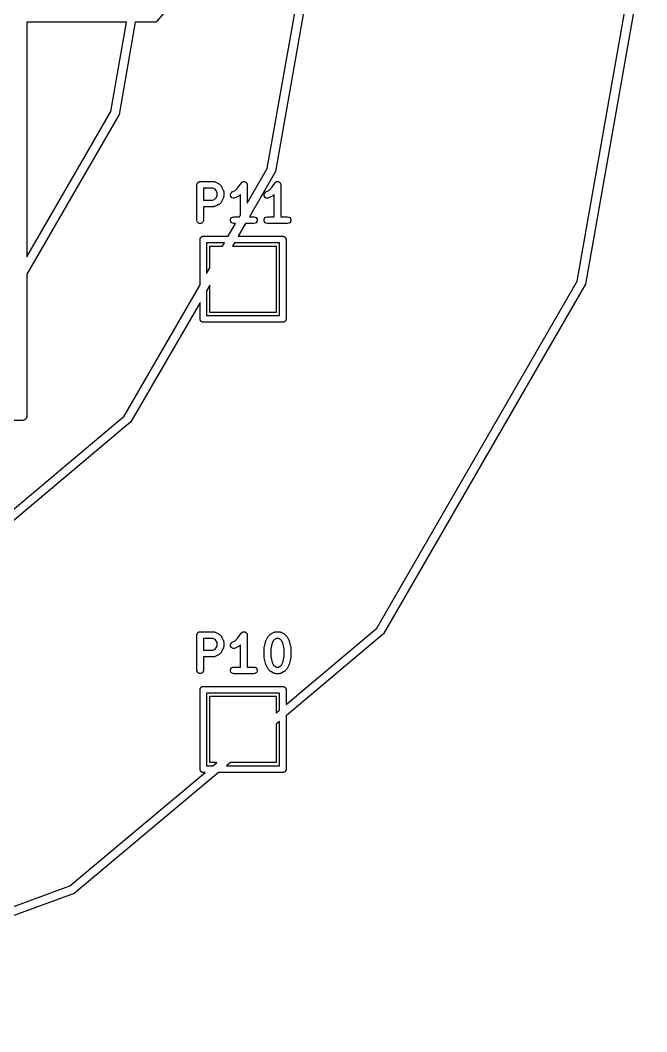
# Model space of a CAD drawing. Extents: x 173.7 to 226.3, y -126 to -74.1.
# Drawn here: x 211.95 to 226.15, y -125.95 to -103.03 of the extents above; entities that cross this region are included whole.
import ezdxf

# ---------------------------------------------------------------- set-up
doc = ezdxf.new("R2010")
doc.units = 0
doc.header["$MEASUREMENT"] = 0
doc.layers.add('BLACK', color=7, linetype='CONTINUOUS')

msp = doc.modelspace()

# ---------------------------------------------------------------- linework, layer by layer
at = {"layer": 'Black'}
for p, q in [((224.573, -108.944), (226.15, -100)), ((217.55, -106.388), (218.576, -100.571)), ((226.15, -101.134), (224.761, -109.012)), ((218.576, -101.706), (217.738, -106.456)), ((215.533, -102.482), (215.057, -103.048)), ((214.358, -103.075), (212.1, -103.075)), ((212.1, -103.075), (212.1, -108.39)), ((214.002, -105.096), (214.358, -103.075)), ((214.558, -103.075), (214.358, -104.209)), ((215, -103.075), (214.558, -103.075)), ((215.006, -103.074), (215, -103.075)), ((215.013, -103.074), (215.006, -103.074)), ((215.019, -103.072), (215.013, -103.074)), ((215.026, -103.07), (215.019, -103.072)), ((215.031, -103.067), (215.026, -103.07)), ((215.037, -103.065), (215.031, -103.067)), ((215.043, -103.061), (215.037, -103.065)), ((215.048, -103.057), (215.043, -103.061)), ((215.052, -103.052), (215.048, -103.057)), ((215.057, -103.048), (215.052, -103.052)), ((214.358, -104.209), (214.19, -105.165)), ((212.1, -108.39), (214.002, -105.096)), ((214.19, -105.165), (212.1, -108.784)), ((217.094, -107.178), (217.55, -106.388)), ((217.738, -106.456), (217.143, -107.487)), ((215.954, -106.762), (215.955, -106.755)), ((215.954, -107.562), (215.954, -106.762)), ((215.955, -106.749), (215.957, -106.743)), ((215.955, -106.755), (215.955, -106.749)), ((215.957, -106.743), (215.958, -106.736)), ((215.958, -106.736), (215.961, -106.731)), ((215.961, -106.731), (215.964, -106.724)), ((215.964, -106.724), (215.968, -106.719)), ((215.968, -106.719), (215.971, -106.714)), ((215.971, -106.714), (215.976, -106.709)), ((215.976, -106.709), (215.98, -106.704)), ((215.98, -106.704), (215.986, -106.701)), ((215.986, -106.701), (215.991, -106.697)), ((215.991, -106.697), (215.997, -106.695)), ((215.997, -106.695), (216.003, -106.691)), ((216.003, -106.691), (216.009, -106.69)), ((216.009, -106.69), (216.016, -106.688)), ((216.016, -106.688), (216.022, -106.688)), ((216.022, -106.688), (216.029, -106.687)), ((216.029, -106.687), (216.333, -106.687)), ((216.333, -106.687), (216.338, -106.688)), ((216.338, -106.688), (216.342, -106.687)), ((216.342, -106.687), (216.35, -106.69)), ((216.35, -106.69), (216.359, -106.691)), ((216.359, -106.691), (216.363, -106.694)), ((216.363, -106.694), (216.367, -106.695)), ((216.367, -106.695), (216.443, -106.733)), ((216.443, -106.733), (216.453, -106.74)), ((216.453, -106.74), (216.463, -106.747)), ((216.463, -106.747), (216.501, -106.785)), ((216.501, -106.785), (216.508, -106.795)), ((216.508, -106.795), (216.515, -106.805)), ((216.885, -106.828), (216.957, -106.72)), ((216.957, -106.72), (216.96, -106.717)), ((216.96, -106.717), (216.962, -106.714)), ((216.962, -106.714), (216.968, -106.708)), ((216.968, -106.708), (216.975, -106.701)), ((216.975, -106.701), (216.978, -106.7)), ((216.978, -106.7), (216.982, -106.697)), ((216.982, -106.697), (216.99, -106.694)), ((216.99, -106.694), (216.998, -106.69)), ((216.998, -106.69), (217.002, -106.689)), ((217.002, -106.689), (217.006, -106.688)), ((217.006, -106.688), (217.015, -106.688)), ((217.015, -106.688), (217.024, -106.687)), ((217.024, -106.687), (217.028, -106.688)), ((217.028, -106.688), (217.032, -106.688)), ((217.032, -106.688), (217.04, -106.691)), ((217.04, -106.691), (217.049, -106.693)), ((217.049, -106.693), (217.053, -106.696)), ((217.053, -106.696), (217.057, -106.697)), ((217.057, -106.697), (217.063, -106.703)), ((217.063, -106.703), (217.071, -106.708)), ((217.071, -106.708), (217.073, -106.711)), ((217.073, -106.711), (217.076, -106.714)), ((217.076, -106.714), (217.081, -106.721)), ((217.081, -106.721), (217.086, -106.729)), ((217.086, -106.729), (217.087, -106.733)), ((217.087, -106.733), (217.09, -106.736)), ((217.09, -106.736), (217.091, -106.745)), ((217.091, -106.745), (217.094, -106.754)), ((217.094, -106.754), (217.093, -106.758)), ((217.093, -106.758), (217.094, -106.762)), ((217.094, -106.762), (217.094, -107.178)), ((217.646, -106.828), (217.719, -106.72)), ((217.719, -106.72), (217.721, -106.717)), ((217.721, -106.717), (217.723, -106.714)), ((217.723, -106.714), (217.73, -106.708)), ((217.73, -106.708), (217.737, -106.701)), ((217.737, -106.701), (217.74, -106.7)), ((217.74, -106.7), (217.743, -106.697)), ((217.743, -106.697), (217.752, -106.694)), ((217.752, -106.694), (217.76, -106.69)), ((217.76, -106.69), (217.764, -106.689)), ((217.764, -106.689), (217.768, -106.688)), ((217.768, -106.688), (217.777, -106.688)), ((217.777, -106.688), (217.786, -106.687)), ((217.786, -106.687), (217.79, -106.688)), ((217.79, -106.688), (217.794, -106.688)), ((217.794, -106.688), (217.802, -106.691)), ((217.802, -106.691), (217.811, -106.693)), ((217.811, -106.693), (217.815, -106.696)), ((217.815, -106.696), (217.818, -106.697)), ((217.818, -106.697), (217.825, -106.703)), ((217.825, -106.703), (217.833, -106.708)), ((217.833, -106.708), (217.835, -106.711)), ((217.835, -106.711), (217.838, -106.714)), ((217.838, -106.714), (217.843, -106.721)), ((217.843, -106.721), (217.848, -106.729)), ((217.848, -106.729), (217.849, -106.733)), ((217.849, -106.733), (217.851, -106.736)), ((217.851, -106.736), (217.853, -106.745)), ((217.853, -106.745), (217.855, -106.754)), ((217.855, -106.754), (217.855, -106.758)), ((217.855, -106.758), (217.856, -106.762)), ((217.856, -106.762), (217.856, -107.487)), ((216.316, -106.837), (216.104, -106.837)), ((216.104, -106.837), (216.104, -107.106)), ((216.365, -106.862), (216.316, -106.837)), ((216.386, -106.883), (216.365, -106.862)), ((216.411, -106.932), (216.386, -106.883)), ((216.386, -107.06), (216.411, -107.011)), ((216.411, -107.011), (216.411, -106.932)), ((216.515, -106.805), (216.553, -106.881)), ((216.553, -106.881), (216.554, -106.885)), ((216.554, -106.885), (216.556, -106.889)), ((216.556, -106.889), (216.558, -106.897)), ((216.558, -106.897), (216.56, -106.906)), ((216.56, -106.906), (216.56, -106.91)), ((216.56, -106.91), (216.561, -106.914)), ((216.561, -107.029), (216.56, -107.033)), ((216.561, -106.914), (216.561, -107.029)), ((216.716, -106.986), (216.722, -106.961)), ((216.719, -107.012), (216.716, -106.986)), ((216.73, -107.035), (216.719, -107.012)), ((216.722, -106.961), (216.736, -106.939)), ((216.736, -106.939), (216.757, -106.923)), ((216.757, -106.923), (216.822, -106.891)), ((216.822, -106.891), (216.885, -106.828)), ((216.9, -107.019), (216.824, -107.058)), ((216.91, -107.012), (216.9, -107.019)), ((216.92, -107.005), (216.91, -107.012)), ((216.944, -106.981), (216.92, -107.005)), ((216.944, -107.438), (216.944, -106.981)), ((217.478, -106.986), (217.484, -106.961)), ((217.48, -107.012), (217.478, -106.986)), ((217.492, -107.035), (217.48, -107.012)), ((217.484, -106.961), (217.498, -106.939)), ((217.498, -106.939), (217.519, -106.923)), ((217.519, -106.923), (217.584, -106.891)), ((217.584, -106.891), (217.646, -106.828)), ((217.662, -107.019), (217.586, -107.058)), ((217.672, -107.012), (217.662, -107.019)), ((217.682, -107.005), (217.672, -107.012)), ((217.706, -106.981), (217.682, -107.005)), ((217.706, -107.487), (217.706, -106.981)), ((216.104, -107.106), (216.316, -107.106)), ((216.333, -107.256), (216.104, -107.256)), ((216.104, -107.256), (216.104, -107.562)), ((216.316, -107.106), (216.365, -107.081)), ((216.338, -107.255), (216.333, -107.256)), ((216.342, -107.255), (216.338, -107.255)), ((216.35, -107.253), (216.342, -107.255)), ((216.359, -107.251), (216.35, -107.253)), ((216.363, -107.249), (216.359, -107.251)), ((216.367, -107.248), (216.363, -107.249)), ((216.365, -107.081), (216.386, -107.06)), ((216.411, -107.226), (216.367, -107.248)), ((216.443, -107.21), (216.411, -107.226)), ((216.453, -107.203), (216.443, -107.21)), ((216.463, -107.196), (216.453, -107.203)), ((216.501, -107.158), (216.463, -107.196)), ((216.508, -107.148), (216.501, -107.158)), ((216.515, -107.138), (216.508, -107.148)), ((216.553, -107.062), (216.515, -107.138)), ((216.554, -107.058), (216.553, -107.062)), ((216.556, -107.054), (216.554, -107.058)), ((216.558, -107.046), (216.556, -107.054)), ((216.56, -107.037), (216.558, -107.046)), ((216.56, -107.033), (216.56, -107.037)), ((216.749, -107.053), (216.73, -107.035)), ((216.773, -107.063), (216.749, -107.053)), ((216.799, -107.065), (216.773, -107.063)), ((216.824, -107.058), (216.799, -107.065)), ((217.511, -107.053), (217.492, -107.035)), ((217.535, -107.063), (217.511, -107.053)), ((217.561, -107.065), (217.535, -107.063)), ((217.586, -107.058), (217.561, -107.065)), ((216.765, -107.491), (216.79, -107.487)), ((216.79, -107.487), (216.916, -107.487)), ((216.916, -107.487), (216.944, -107.438)), ((217.143, -107.487), (217.248, -107.487)), ((217.248, -107.487), (217.273, -107.491)), ((217.527, -107.491), (217.552, -107.487)), ((217.552, -107.487), (217.706, -107.487)), ((217.856, -107.487), (218.01, -107.487)), ((218.01, -107.487), (218.035, -107.491)), ((215.958, -107.588), (215.954, -107.562)), ((215.971, -107.61), (215.958, -107.588)), ((215.991, -107.627), (215.971, -107.61)), ((216.016, -107.636), (215.991, -107.627)), ((216.042, -107.636), (216.016, -107.636)), ((216.066, -107.627), (216.042, -107.636)), ((216.086, -107.61), (216.066, -107.627)), ((216.099, -107.588), (216.086, -107.61)), ((216.104, -107.562), (216.099, -107.588)), ((216.663, -107.925), (216.829, -107.637)), ((216.717, -107.549), (216.726, -107.524)), ((216.717, -107.575), (216.717, -107.549)), ((216.726, -107.599), (216.717, -107.575)), ((216.726, -107.524), (216.742, -107.504)), ((216.742, -107.619), (216.726, -107.599)), ((216.742, -107.504), (216.765, -107.491)), ((216.765, -107.632), (216.742, -107.619)), ((216.79, -107.637), (216.765, -107.632)), ((216.829, -107.637), (216.79, -107.637)), ((217.057, -107.637), (216.89, -107.925)), ((217.248, -107.637), (217.057, -107.637)), ((217.273, -107.632), (217.248, -107.637)), ((217.273, -107.491), (217.296, -107.504)), ((217.296, -107.619), (217.273, -107.632)), ((217.296, -107.504), (217.313, -107.524)), ((217.313, -107.599), (217.296, -107.619)), ((217.313, -107.524), (217.321, -107.549)), ((217.321, -107.575), (217.313, -107.599)), ((217.321, -107.549), (217.321, -107.575)), ((217.479, -107.549), (217.487, -107.524)), ((217.479, -107.575), (217.479, -107.549)), ((217.487, -107.599), (217.479, -107.575)), ((217.487, -107.524), (217.504, -107.504)), ((217.504, -107.619), (217.487, -107.599)), ((217.504, -107.504), (217.527, -107.491)), ((217.527, -107.632), (217.504, -107.619)), ((217.552, -107.637), (217.527, -107.632)), ((218.01, -107.637), (217.552, -107.637)), ((218.035, -107.632), (218.01, -107.637)), ((218.035, -107.491), (218.058, -107.504)), ((218.058, -107.619), (218.035, -107.632)), ((218.058, -107.504), (218.074, -107.524)), ((218.074, -107.599), (218.058, -107.619)), ((218.074, -107.524), (218.083, -107.549)), ((218.083, -107.575), (218.074, -107.599)), ((218.083, -107.549), (218.083, -107.575)), ((216.048, -107.948), (216.052, -107.943)), ((216.052, -107.943), (216.057, -107.939)), ((216.057, -107.939), (216.062, -107.935)), ((216.062, -107.935), (216.069, -107.933)), ((216.069, -107.933), (216.074, -107.93)), ((216.074, -107.93), (216.081, -107.928)), ((216.081, -107.928), (216.087, -107.926)), ((216.087, -107.926), (216.094, -107.926)), ((216.094, -107.926), (216.1, -107.925)), ((216.1, -107.925), (216.663, -107.925)), ((216.89, -107.925), (217.9, -107.925)), ((217.9, -107.925), (217.906, -107.926)), ((217.906, -107.926), (217.913, -107.926)), ((217.913, -107.926), (217.919, -107.928)), ((217.919, -107.928), (217.926, -107.93)), ((217.926, -107.93), (217.931, -107.933)), ((217.931, -107.933), (217.938, -107.935)), ((217.938, -107.935), (217.943, -107.939)), ((217.943, -107.939), (217.948, -107.943)), ((217.948, -107.943), (217.952, -107.948)), ((216.025, -108), (216.026, -107.994)), ((216.025, -109.03), (216.025, -108)), ((216.026, -107.987), (216.028, -107.981)), ((216.026, -107.994), (216.026, -107.987)), ((216.028, -107.981), (216.03, -107.974)), ((216.03, -107.974), (216.033, -107.969)), ((216.033, -107.969), (216.035, -107.962)), ((216.035, -107.962), (216.039, -107.957)), ((216.039, -107.957), (216.043, -107.952)), ((216.043, -107.952), (216.048, -107.948)), ((216.576, -108.075), (216.175, -108.075)), ((216.175, -108.075), (216.175, -108.77)), ((216.25, -108.64), (216.25, -108.15)), ((216.25, -108.15), (216.533, -108.15)), ((216.533, -108.15), (216.576, -108.075)), ((216.804, -108.075), (216.76, -108.15)), ((216.76, -108.15), (217.75, -108.15)), ((217.825, -108.075), (216.804, -108.075)), ((217.75, -108.15), (217.75, -109.65)), ((217.825, -109.725), (217.825, -108.075)), ((217.952, -107.948), (217.957, -107.952)), ((217.957, -107.952), (217.961, -107.957)), ((217.961, -107.957), (217.965, -107.962)), ((217.965, -107.962), (217.967, -107.969)), ((217.967, -107.969), (217.97, -107.974)), ((217.97, -107.974), (217.972, -107.981)), ((217.972, -107.981), (217.974, -107.987)), ((217.974, -107.987), (217.974, -107.994)), ((217.974, -107.994), (217.975, -108)), ((217.975, -108), (217.975, -109.8)), ((212.1, -108.784), (212.1, -112)), ((216.175, -108.77), (216.25, -108.64)), ((214.307, -112.005), (216.025, -109.03)), ((216.25, -109.034), (216.175, -109.164)), ((216.25, -109.65), (216.25, -109.034)), ((220.032, -116.809), (224.573, -108.944)), ((224.761, -109.012), (220.185, -116.937)), ((216.175, -109.164), (216.175, -109.725)), ((216.025, -109.424), (214.46, -112.134)), ((216.025, -109.8), (216.025, -109.424)), ((216.175, -109.725), (217.825, -109.725)), ((217.75, -109.65), (216.25, -109.65)), ((216.026, -109.806), (216.025, -109.8)), ((216.026, -109.813), (216.026, -109.806)), ((216.028, -109.819), (216.026, -109.813)), ((216.03, -109.826), (216.028, -109.819)), ((216.033, -109.831), (216.03, -109.826)), ((216.035, -109.837), (216.033, -109.831)), ((216.039, -109.843), (216.035, -109.837)), ((216.043, -109.848), (216.039, -109.843)), ((216.048, -109.852), (216.043, -109.848)), ((216.052, -109.857), (216.048, -109.852)), ((216.057, -109.861), (216.052, -109.857)), ((216.062, -109.865), (216.057, -109.861)), ((216.069, -109.867), (216.062, -109.865)), ((216.074, -109.87), (216.069, -109.867)), ((216.081, -109.872), (216.074, -109.87)), ((216.087, -109.874), (216.081, -109.872)), ((216.094, -109.874), (216.087, -109.874)), ((216.1, -109.875), (216.094, -109.874)), ((217.9, -109.875), (216.1, -109.875)), ((217.906, -109.874), (217.9, -109.875)), ((217.913, -109.874), (217.906, -109.874)), ((217.919, -109.872), (217.913, -109.874)), ((217.926, -109.87), (217.919, -109.872)), ((217.931, -109.867), (217.926, -109.87)), ((217.938, -109.865), (217.931, -109.867)), ((217.943, -109.861), (217.938, -109.865)), ((217.948, -109.857), (217.943, -109.861)), ((217.952, -109.852), (217.948, -109.857)), ((217.957, -109.848), (217.952, -109.852)), ((217.961, -109.843), (217.957, -109.848)), ((217.965, -109.837), (217.961, -109.843)), ((217.967, -109.831), (217.965, -109.837)), ((217.97, -109.826), (217.967, -109.831)), ((217.972, -109.819), (217.97, -109.826)), ((217.974, -109.813), (217.972, -109.819)), ((217.975, -109.8), (217.974, -109.806)), ((217.974, -109.806), (217.974, -109.813)), ((209.338, -116.174), (214.307, -112.005)), ((212.07, -112.07), (212.064, -112.077)), ((212.077, -112.064), (212.07, -112.07)), ((212.081, -112.057), (212.077, -112.064)), ((212.087, -112.05), (212.081, -112.057)), ((212.09, -112.042), (212.087, -112.05)), ((212.094, -112.034), (212.09, -112.042)), ((212.095, -112.026), (212.094, -112.034)), ((212.098, -112.017), (212.095, -112.026)), ((212.1, -112), (212.098, -112.009)), ((212.098, -112.009), (212.098, -112.017)), ((212, -112.1), (208.715, -112.1)), ((214.46, -112.134), (209.438, -116.348)), ((212.009, -112.098), (212, -112.1)), ((212.017, -112.098), (212.009, -112.098)), ((212.026, -112.095), (212.017, -112.098)), ((212.034, -112.094), (212.026, -112.095)), ((212.042, -112.09), (212.034, -112.094)), ((212.05, -112.087), (212.042, -112.09)), ((212.057, -112.081), (212.05, -112.087)), ((212.064, -112.077), (212.057, -112.081)), ((217.975, -118.535), (220.032, -116.809)), ((215.954, -116.962), (215.955, -116.955)), ((215.954, -117.762), (215.954, -116.962)), ((215.955, -116.949), (215.957, -116.943)), ((215.955, -116.955), (215.955, -116.949)), ((215.957, -116.943), (215.958, -116.936)), ((215.958, -116.936), (215.961, -116.931)), ((215.961, -116.931), (215.964, -116.924)), ((215.964, -116.924), (215.968, -116.919)), ((215.968, -116.919), (215.971, -116.914)), ((215.971, -116.914), (215.976, -116.909)), ((215.976, -116.909), (215.98, -116.904)), ((215.98, -116.904), (215.986, -116.901)), ((215.986, -116.901), (215.991, -116.897)), ((215.991, -116.897), (215.997, -116.895)), ((215.997, -116.895), (216.003, -116.891)), ((216.003, -116.891), (216.009, -116.89)), ((216.009, -116.89), (216.016, -116.888)), ((216.016, -116.888), (216.022, -116.888)), ((216.022, -116.888), (216.029, -116.887)), ((216.029, -116.887), (216.333, -116.887)), ((216.316, -117.037), (216.104, -117.037)), ((216.104, -117.037), (216.104, -117.306)), ((216.365, -117.062), (216.316, -117.037)), ((216.333, -116.887), (216.338, -116.888)), ((216.338, -116.888), (216.342, -116.887)), ((216.342, -116.887), (216.35, -116.89)), ((216.35, -116.89), (216.359, -116.891)), ((216.359, -116.891), (216.363, -116.894)), ((216.363, -116.894), (216.367, -116.895)), ((216.386, -117.083), (216.365, -117.062)), ((216.367, -116.895), (216.443, -116.933)), ((216.411, -117.132), (216.386, -117.083)), ((216.443, -116.933), (216.453, -116.94)), ((216.453, -116.94), (216.463, -116.947)), ((216.463, -116.947), (216.501, -116.985)), ((216.501, -116.985), (216.508, -116.995)), ((216.508, -116.995), (216.515, -117.005)), ((216.515, -117.005), (216.553, -117.081)), ((216.553, -117.081), (216.554, -117.085)), ((216.554, -117.085), (216.556, -117.089)), ((216.556, -117.089), (216.558, -117.097)), ((216.558, -117.097), (216.56, -117.106)), ((216.56, -117.106), (216.56, -117.11)), ((216.56, -117.11), (216.561, -117.114)), ((216.757, -117.123), (216.822, -117.091)), ((216.822, -117.091), (216.885, -117.028)), ((216.885, -117.028), (216.957, -116.92)), ((216.957, -116.92), (216.96, -116.917)), ((216.96, -116.917), (216.962, -116.914)), ((216.962, -116.914), (216.968, -116.908)), ((216.968, -116.908), (216.975, -116.901)), ((216.975, -116.901), (216.978, -116.9)), ((216.978, -116.9), (216.982, -116.897)), ((216.982, -116.897), (216.99, -116.894)), ((216.99, -116.894), (216.998, -116.89)), ((216.998, -116.89), (217.002, -116.889)), ((217.002, -116.889), (217.006, -116.888)), ((217.006, -116.888), (217.015, -116.888)), ((217.015, -116.888), (217.024, -116.887)), ((217.024, -116.887), (217.028, -116.888)), ((217.028, -116.888), (217.032, -116.888)), ((217.032, -116.888), (217.04, -116.891)), ((217.04, -116.891), (217.049, -116.893)), ((217.049, -116.893), (217.053, -116.896)), ((217.053, -116.896), (217.057, -116.897)), ((217.057, -116.897), (217.063, -116.903)), ((217.063, -116.903), (217.071, -116.908)), ((217.071, -116.908), (217.073, -116.911)), ((217.073, -116.911), (217.076, -116.914)), ((217.076, -116.914), (217.081, -116.921)), ((217.081, -116.921), (217.086, -116.929)), ((217.086, -116.929), (217.087, -116.933)), ((217.087, -116.933), (217.09, -116.936)), ((217.09, -116.936), (217.091, -116.945)), ((217.091, -116.945), (217.094, -116.954)), ((217.094, -116.954), (217.093, -116.958)), ((217.093, -116.958), (217.094, -116.962)), ((217.094, -116.962), (217.094, -117.687)), ((217.48, -117.248), (217.518, -117.096)), ((217.518, -117.096), (217.521, -117.089)), ((217.521, -117.089), (217.523, -117.081)), ((217.523, -117.081), (217.561, -117.005)), ((217.561, -117.005), (217.569, -116.995)), ((217.569, -116.995), (217.576, -116.985)), ((217.576, -116.985), (217.614, -116.947)), ((217.614, -116.947), (217.623, -116.94)), ((217.623, -116.94), (217.633, -116.933)), ((217.633, -116.933), (217.709, -116.895)), ((217.69, -117.083), (217.661, -117.14)), ((217.711, -117.062), (217.69, -117.083)), ((217.709, -116.895), (217.713, -116.894)), ((217.761, -117.037), (217.711, -117.062)), ((217.713, -116.894), (217.717, -116.891)), ((217.717, -116.891), (217.726, -116.89)), ((217.726, -116.89), (217.734, -116.887)), ((217.734, -116.887), (217.739, -116.888)), ((217.739, -116.888), (217.743, -116.887)), ((217.743, -116.887), (217.819, -116.887)), ((217.801, -117.037), (217.761, -117.037)), ((217.851, -117.062), (217.801, -117.037)), ((217.819, -116.887), (217.823, -116.888)), ((217.823, -116.888), (217.828, -116.887)), ((217.828, -116.887), (217.836, -116.89)), ((217.836, -116.89), (217.845, -116.891)), ((217.845, -116.891), (217.848, -116.894)), ((217.848, -116.894), (217.853, -116.895)), ((217.872, -117.083), (217.851, -117.062)), ((217.853, -116.895), (217.929, -116.933)), ((217.901, -117.14), (217.872, -117.083)), ((217.929, -116.933), (217.938, -116.94)), ((217.938, -116.94), (217.948, -116.947)), ((217.948, -116.947), (217.986, -116.985)), ((220.185, -116.937), (217.975, -118.792)), ((217.986, -116.985), (217.993, -116.995)), ((217.993, -116.995), (218, -117.005)), ((218, -117.005), (218.039, -117.081)), ((218.039, -117.081), (218.041, -117.089)), ((218.041, -117.089), (218.044, -117.096)), ((218.044, -117.096), (218.082, -117.248)), ((216.104, -117.306), (216.316, -117.306)), ((216.316, -117.306), (216.365, -117.281)), ((216.365, -117.281), (216.386, -117.26)), ((216.386, -117.26), (216.411, -117.211)), ((216.411, -117.211), (216.411, -117.132)), ((216.515, -117.338), (216.508, -117.348)), ((216.553, -117.262), (216.515, -117.338)), ((216.554, -117.258), (216.553, -117.262)), ((216.556, -117.254), (216.554, -117.258)), ((216.558, -117.246), (216.556, -117.254)), ((216.56, -117.237), (216.558, -117.246)), ((216.561, -117.229), (216.56, -117.233)), ((216.56, -117.233), (216.56, -117.237)), ((216.561, -117.114), (216.561, -117.229)), ((216.716, -117.186), (216.722, -117.161)), ((216.719, -117.212), (216.716, -117.186)), ((216.73, -117.235), (216.719, -117.212)), ((216.722, -117.161), (216.736, -117.139)), ((216.749, -117.253), (216.73, -117.235)), ((216.736, -117.139), (216.757, -117.123)), ((216.773, -117.263), (216.749, -117.253)), ((216.799, -117.265), (216.773, -117.263)), ((216.824, -117.258), (216.799, -117.265)), ((216.9, -117.219), (216.824, -117.258)), ((216.91, -117.212), (216.9, -117.219)), ((216.92, -117.205), (216.91, -117.212)), ((216.944, -117.181), (216.92, -117.205)), ((216.944, -117.687), (216.944, -117.181)), ((217.477, -117.267), (217.479, -117.258)), ((217.477, -117.457), (217.477, -117.267)), ((217.479, -117.258), (217.48, -117.248)), ((217.661, -117.14), (217.627, -117.276)), ((217.627, -117.276), (217.627, -117.448)), ((217.935, -117.276), (217.901, -117.14)), ((217.935, -117.448), (217.935, -117.276)), ((218.082, -117.248), (218.083, -117.258)), ((218.083, -117.258), (218.085, -117.267)), ((218.085, -117.267), (218.085, -117.457)), ((216.333, -117.456), (216.104, -117.456)), ((216.104, -117.456), (216.104, -117.762)), ((216.338, -117.455), (216.333, -117.456)), ((216.342, -117.455), (216.338, -117.455)), ((216.35, -117.453), (216.342, -117.455)), ((216.359, -117.451), (216.35, -117.453)), ((216.363, -117.449), (216.359, -117.451)), ((216.367, -117.448), (216.363, -117.449)), ((216.411, -117.426), (216.367, -117.448)), ((216.443, -117.41), (216.411, -117.426)), ((216.453, -117.403), (216.443, -117.41)), ((216.463, -117.396), (216.453, -117.403)), ((216.501, -117.358), (216.463, -117.396)), ((216.508, -117.348), (216.501, -117.358)), ((217.479, -117.466), (217.477, -117.457)), ((217.48, -117.475), (217.479, -117.466)), ((217.518, -117.628), (217.48, -117.475)), ((217.627, -117.448), (217.661, -117.583)), ((217.901, -117.583), (217.935, -117.448)), ((218.082, -117.475), (218.044, -117.628)), ((218.083, -117.466), (218.082, -117.475)), ((218.085, -117.457), (218.083, -117.466)), ((215.958, -117.788), (215.954, -117.762)), ((215.971, -117.81), (215.958, -117.788)), ((216.099, -117.788), (216.086, -117.81)), ((216.104, -117.762), (216.099, -117.788)), ((216.717, -117.749), (216.726, -117.724)), ((216.717, -117.775), (216.717, -117.749)), ((216.726, -117.799), (216.717, -117.775)), ((216.726, -117.724), (216.742, -117.704)), ((216.742, -117.819), (216.726, -117.799)), ((216.742, -117.704), (216.765, -117.691)), ((216.765, -117.691), (216.79, -117.687)), ((216.79, -117.687), (216.944, -117.687)), ((217.094, -117.687), (217.248, -117.687)), ((217.248, -117.687), (217.273, -117.691)), ((217.273, -117.691), (217.296, -117.704)), ((217.296, -117.704), (217.313, -117.724)), ((217.313, -117.799), (217.296, -117.819)), ((217.313, -117.724), (217.321, -117.749)), ((217.321, -117.775), (217.313, -117.799)), ((217.321, -117.749), (217.321, -117.775)), ((217.521, -117.635), (217.518, -117.628)), ((217.523, -117.643), (217.521, -117.635)), ((217.561, -117.719), (217.523, -117.643)), ((217.569, -117.729), (217.561, -117.719)), ((217.576, -117.739), (217.569, -117.729)), ((217.614, -117.777), (217.576, -117.739)), ((217.623, -117.784), (217.614, -117.777)), ((217.633, -117.791), (217.623, -117.784)), ((217.709, -117.829), (217.633, -117.791)), ((217.661, -117.583), (217.69, -117.641)), ((217.69, -117.641), (217.711, -117.662)), ((217.711, -117.662), (217.761, -117.687)), ((217.761, -117.687), (217.801, -117.687)), ((217.801, -117.687), (217.851, -117.662)), ((217.851, -117.662), (217.872, -117.641)), ((217.929, -117.791), (217.853, -117.829)), ((217.872, -117.641), (217.901, -117.583)), ((217.935, -117.787), (217.929, -117.791)), ((217.938, -117.784), (217.935, -117.787)), ((217.948, -117.777), (217.938, -117.784)), ((217.986, -117.739), (217.948, -117.777)), ((217.993, -117.729), (217.986, -117.739)), ((218, -117.719), (217.993, -117.729)), ((218.039, -117.643), (218, -117.719)), ((218.041, -117.635), (218.039, -117.643)), ((218.044, -117.628), (218.041, -117.635)), ((215.991, -117.827), (215.971, -117.81)), ((216.016, -117.836), (215.991, -117.827)), ((216.042, -117.836), (216.016, -117.836)), ((216.066, -117.827), (216.042, -117.836)), ((216.086, -117.81), (216.066, -117.827)), ((216.765, -117.832), (216.742, -117.819)), ((216.79, -117.837), (216.765, -117.832)), ((217.248, -117.837), (216.79, -117.837)), ((217.273, -117.832), (217.248, -117.837)), ((217.296, -117.819), (217.273, -117.832)), ((217.713, -117.83), (217.709, -117.829)), ((217.717, -117.832), (217.713, -117.83)), ((217.726, -117.834), (217.717, -117.832)), ((217.734, -117.836), (217.726, -117.834)), ((217.739, -117.836), (217.734, -117.836)), ((217.743, -117.837), (217.739, -117.836)), ((217.819, -117.837), (217.743, -117.837)), ((217.823, -117.836), (217.819, -117.837)), ((217.828, -117.836), (217.823, -117.836)), ((217.836, -117.834), (217.828, -117.836)), ((217.845, -117.832), (217.836, -117.834)), ((217.848, -117.83), (217.845, -117.832)), ((217.853, -117.829), (217.848, -117.83)), ((216.025, -118.2), (216.026, -118.194)), ((216.025, -120), (216.025, -118.2)), ((216.026, -118.187), (216.028, -118.181)), ((216.026, -118.194), (216.026, -118.187)), ((216.028, -118.181), (216.03, -118.174)), ((216.03, -118.174), (216.033, -118.169)), ((216.033, -118.169), (216.035, -118.162)), ((216.035, -118.162), (216.039, -118.157)), ((216.039, -118.157), (216.043, -118.152)), ((216.043, -118.152), (216.048, -118.148)), ((216.048, -118.148), (216.052, -118.143)), ((216.052, -118.143), (216.057, -118.139)), ((216.057, -118.139), (216.062, -118.135)), ((216.062, -118.135), (216.069, -118.133)), ((216.069, -118.133), (216.074, -118.13)), ((216.074, -118.13), (216.081, -118.128)), ((216.081, -118.128), (216.087, -118.126)), ((216.087, -118.126), (216.094, -118.126)), ((216.094, -118.126), (216.1, -118.125)), ((216.1, -118.125), (217.9, -118.125)), ((217.9, -118.125), (217.906, -118.126)), ((217.906, -118.126), (217.913, -118.126)), ((217.913, -118.126), (217.919, -118.128)), ((217.919, -118.128), (217.926, -118.13)), ((217.926, -118.13), (217.931, -118.133)), ((217.931, -118.133), (217.938, -118.135)), ((217.938, -118.135), (217.943, -118.139)), ((217.943, -118.139), (217.948, -118.143)), ((217.948, -118.143), (217.952, -118.148)), ((217.952, -118.148), (217.957, -118.152)), ((217.957, -118.152), (217.961, -118.157)), ((217.961, -118.157), (217.965, -118.162)), ((217.965, -118.162), (217.967, -118.169)), ((217.967, -118.169), (217.97, -118.174)), ((217.97, -118.174), (217.972, -118.181)), ((217.972, -118.181), (217.974, -118.187)), ((217.974, -118.187), (217.974, -118.194)), ((217.974, -118.194), (217.975, -118.2)), ((217.975, -118.2), (217.975, -118.535)), ((216.175, -118.275), (216.175, -119.925)), ((217.825, -118.275), (216.175, -118.275)), ((216.25, -119.85), (216.25, -118.35)), ((216.25, -118.35), (217.75, -118.35)), ((217.75, -118.35), (217.75, -118.724)), ((217.825, -118.661), (217.825, -118.275)), ((217.75, -118.724), (217.825, -118.661)), ((217.825, -118.918), (217.75, -118.981)), ((217.825, -119.925), (217.825, -118.918)), ((217.975, -118.792), (217.975, -120)), ((217.75, -118.981), (217.75, -119.85)), ((216.408, -119.85), (216.25, -119.85)), ((216.318, -119.925), (216.408, -119.85)), ((216.714, -119.85), (216.625, -119.925)), ((217.75, -119.85), (216.714, -119.85)), ((213.075, -122.647), (216.14, -120.075)), ((216.446, -120.075), (213.175, -122.82)), ((216.026, -120.006), (216.025, -120)), ((216.026, -120.013), (216.026, -120.006)), ((216.028, -120.019), (216.026, -120.013)), ((216.03, -120.026), (216.028, -120.019)), ((216.033, -120.031), (216.03, -120.026)), ((216.035, -120.037), (216.033, -120.031)), ((216.039, -120.043), (216.035, -120.037)), ((216.043, -120.048), (216.039, -120.043)), ((216.048, -120.052), (216.043, -120.048)), ((216.052, -120.057), (216.048, -120.052)), ((216.057, -120.061), (216.052, -120.057)), ((216.062, -120.065), (216.057, -120.061)), ((216.069, -120.067), (216.062, -120.065)), ((216.074, -120.07), (216.069, -120.067)), ((216.081, -120.072), (216.074, -120.07)), ((216.087, -120.074), (216.081, -120.072)), ((216.094, -120.074), (216.087, -120.074)), ((216.1, -120.075), (216.094, -120.074)), ((216.14, -120.075), (216.1, -120.075)), ((216.175, -119.925), (216.318, -119.925)), ((217.9, -120.075), (216.446, -120.075)), ((216.625, -119.925), (217.825, -119.925)), ((217.906, -120.074), (217.9, -120.075)), ((217.913, -120.074), (217.906, -120.074)), ((217.919, -120.072), (217.913, -120.074)), ((217.926, -120.07), (217.919, -120.072)), ((217.931, -120.067), (217.926, -120.07)), ((217.938, -120.065), (217.931, -120.067)), ((217.943, -120.061), (217.938, -120.065)), ((217.948, -120.057), (217.943, -120.061)), ((217.952, -120.052), (217.948, -120.057)), ((217.957, -120.048), (217.952, -120.052)), ((217.961, -120.043), (217.957, -120.048)), ((217.965, -120.037), (217.961, -120.043)), ((217.967, -120.031), (217.965, -120.037)), ((217.97, -120.026), (217.967, -120.031)), ((217.972, -120.019), (217.97, -120.026)), ((217.974, -120.013), (217.972, -120.019)), ((217.975, -120), (217.974, -120.006)), ((217.974, -120.006), (217.974, -120.013)), ((204.541, -125.753), (213.075, -122.647)), ((213.175, -122.82), (204.576, -125.95))]:
    msp.add_line(p, q, dxfattribs=at)

doc.saveas('drawing.dxf')
